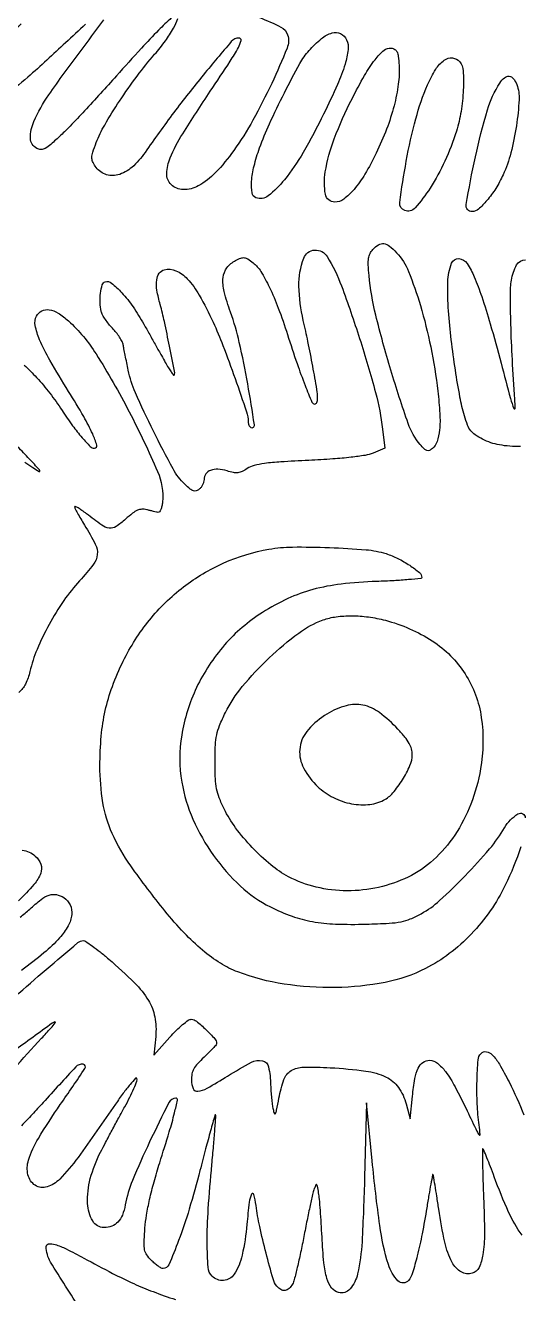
# Model space of a CAD drawing. Header units: inches. Extents: x 0 to 5940, y 0 to 4205.
# Drawn here: x 5427 to 5438.24, y 742.42 to 771.26 of the extents above; entities that cross this region are included whole.
import ezdxf

# ---------------------------------------------------------------- set-up
doc = ezdxf.new("R2010")
doc.units = ezdxf.units.IN
doc.header["$LTSCALE"] = 50
doc.header["$MEASUREMENT"] = 0

# ---------------------------------------------------------------- blocks, each defined once
blk = doc.blocks.new('JACZ-COO-GE-001-CAR-LOGO-R00')
at = {"color": 8}
for points in [[(4982.15, 3005.38, -0.023153), (4988.96, 3002.36, -0.202713), (4991.06, 2999.9, -0.175348), (4990.89, 2995.66, -0.012193), (4986.03, 2984.52, -0.018248), (4980.07, 2972.85, -0.027517), (4973.97, 2963.2, -0.035376), (4968.22, 2956.22, -0.07858), (4962.76, 2952.04, -0.126217), (4957.99, 2950.84, -0.197528), (4954.14, 2952.45, -0.207946), (4952.77, 2955.94, -0.091018), (4953.86, 2960.89, -0.040715), (4957.83, 2968.55, -0.007358), (4966.56, 2982.02, 0.002451), (4972.86, 2991.52, 0.021171), (4975.46, 2995.89, 0.068054), (4976.3, 2998.1, 0.48136), (4975.68, 2998.88, 0.21943), (4973.2, 2997.74, 0.004748), (4964.42, 2987.26, 0.010835), (4955.01, 2975.28, 0.010045), (4945.88, 2962.61, -0.060635), (4941.7, 2957.9, -0.114817), (4937.26, 2955.5, -0.160862), (4933.22, 2955.71, -0.156203), (4930.04, 2958.28, -0.049594), (4929.25, 2959.79, -0.108793), (4929.04, 2961.08, -0.067273), (4929.34, 2962.7, -0.010698), (4930.43, 2965.75, -0.041126), (4933.09, 2971.32, -0.014117), (4937.81, 2978.92, -0.014187), (4943.38, 2986.85, -0.018716), (4948.92, 2993.73, 0.020651), (4952.32, 2997.98, 0.03055), (4954.9, 3001.99, 0.037924), (4956.31, 3005.04, 0.523798)], [(4954.2, 3005.27, 0.009142), (4950.18, 3001.38, 0.01081), (4944.71, 2995.64, 0.003449), (4936.82, 2986.88, -0.00337), (4931.82, 2981.32, -0.003292), (4926.7, 2975.79, -0.003243), (4922.15, 2970.99, -0.012348), (4919.22, 2968.09, -0.008496), (4916.02, 2965.18, -0.054336), (4914.24, 2963.92, -0.120526), (4912.9, 2963.56, -0.129779), (4911.58, 2963.87, -0.271378), (4909.58, 2967.14, -0.110252), (4910.66, 2972.45, -0.046491), (4915.38, 2980.84, -0.009677), (4925.28, 2994.55, 0.001211), (4932.85, 3004.68, 0.009188)], [(4927.04, 3003.33, 0.002324), (4920.71, 2997.39, -0.008727), (4908.75, 2986.47, -0.03434), (4900.83, 2980.4, -0.06008), (4895.15, 2977.55, -0.195658), (4891.02, 2977.72, -0.2658), (4889.11, 2980.37, -0.164417), (4889.98, 2984.22, -0.047818), (4894.84, 2990.7, -0.00616), (4906.68, 3003.38, 0.002415)], [(5064.82, 2869.43, -0.047329), (5058.19, 2869.93, -0.076619), (5052.85, 2871.72, -0.029784), (5050.51, 2873.1, -0.079517), (5049.09, 2874.43, -0.072524), (5048.09, 2876.2, -0.021824), (5047.1, 2879.14, -0.024077), (5045.68, 2885.1, -0.008706), (5044.22, 2893.69, -0.008573), (5042.94, 2903.22, -0.009754), (5042.05, 2912.38, -0.02651), (5041.83, 2921.59, -0.086633), (5043.04, 2927.54, -0.326907), (5045.29, 2928.97, -0.235068), (5047.96, 2927.41, -0.04536), (5050.21, 2923.18, -0.017686), (5052.57, 2916.97, -0.01273), (5055.28, 2908.31, -0.004611), (5058.69, 2895.88, 0.001086), (5061.7, 2884.6, 0.025355), (5062.72, 2881.45, 0.815149), (5063.12, 2881.52, 0.028518), (5063.07, 2884.38, -0.004602), (5062.28, 2896.94, -0.006325), (5061.81, 2908.25, -0.005902), (5061.65, 2917.52, -0.038518), (5061.99, 2922.17, -0.089709), (5063.63, 2926.99, -0.28723), (5066.47, 2928.56, -0.214031)], [(4907.79, 2864.46, 0.009246), (4910.29, 2862.8, 0.004214), (4912.36, 2861.51, 0.586426), (4912.57, 2861.62, 0.189115), (4912.4, 2862.06, 0.001018), (4909.21, 2865.49, 0.004228), (4905.51, 2869.37, 0.002647)], [(4907.56, 2895.22, -0.022485), (4911.53, 2891.27, -0.021148), (4915.69, 2886.33, -0.018971), (4919.58, 2880.88, 0.011425), (4922.93, 2876.02, 0.020351), (4925.95, 2872.2, 0.018682), (4928.49, 2869.45, 0.199394), (4929.87, 2868.88, 0.497212), (4930.59, 2869.84, 0.038273), (4929.29, 2873.39, 0.024445), (4926.45, 2878.9, 0.007647), (4921.66, 2886.88, -0.008226), (4915.73, 2896.76, -0.030444), (4912.49, 2903.27, -0.049777), (4911.08, 2907.8, -0.175272), (4911.51, 2910.77, -0.154298), (4913.18, 2912.4, -0.155818), (4915.47, 2912.76, -0.102296), (4918.33, 2911.7, -0.043948), (4921.6, 2909.23, -0.069486), (4930.38, 2898.75, -0.020031), (4940.88, 2880.36, -0.017059), (4949.85, 2861.51, -0.127013), (4951.4, 2851.79, -0.028527), (4951.2, 2850.49, -0.046098), (4950.87, 2849.43, -0.05973), (4950.47, 2848.72, -0.283995), (4950.05, 2848.55, -0.011466), (4949.49, 2848.66, -0.002626), (4948.56, 2848.87, -0.002714), (4947.48, 2849.12, -0.002642), (4946.4, 2849.39, 0.074703), (4944.87, 2849.53, 0.092405), (4943.49, 2849.2, 0.061592), (4941.92, 2848.25, 0.016934), (4939.72, 2846.4, -0.038641), (4936.68, 2844.05, -0.181252), (4934.56, 2843.57, -0.119526), (4932.15, 2844.52, -0.012989), (4927.32, 2848.11, 0.011245), (4925.88, 2849.18, 0.021531), (4924.67, 2849.97, 0.022814), (4923.77, 2850.45, 0.550616), (4923.57, 2850.32, 0.119062), (4923.68, 2849.85, 0.005063), (4924.49, 2848.31, 0.008445), (4925.51, 2846.51, 0.005887), (4926.71, 2844.5, -0.019646), (4930.12, 2838.43, -0.14113), (4930.75, 2835.17, -0.143951), (4929.55, 2832.1, -0.020713), (4925.16, 2826.9, 0.035031), (4920.14, 2820.6, 0.025592), (4915.46, 2812.98, 0.025936), (4911.67, 2805.11, 0.042851), (4909.42, 2798.1, -0.059895), (4908.01, 2794.15, -0.106612), (4905.85, 2791.48, -0.07751)], [(5064.95, 2742.49, -0.031798), (5060.05, 2730.38, -0.040063), (5055.3, 2722.26, -0.03878), (5049.28, 2714.91, -0.039438), (5042.31, 2708.69, -0.045117), (5034.74, 2703.95, -0.069669), (5022.02, 2699.59, -0.043277), (5006.3, 2697.95, -0.042182), (4989.96, 2699.04, -0.053126), (4975.29, 2702.89, -0.049934), (4969.8, 2705.63, -0.033683), (4964.14, 2709.76, -0.029138), (4958.27, 2715.29, -0.019267), (4952.18, 2722.25, -0.015413), (4941.39, 2736.48, -0.049306), (4935.48, 2746.81, -0.064111), (4932.54, 2756.53, -0.041712), (4931.59, 2768.23, -0.021638), (4932.01, 2777.65, -0.032795), (4933.27, 2785.74, -0.033998), (4935.53, 2793.39, -0.025784), (4938.99, 2801.42, -0.055126), (4947.29, 2814.42, -0.059314), (4958.06, 2824.93, -0.060113), (4970.86, 2832.52, -0.059348), (4985.14, 2836.88, -0.0423), (4992.58, 2837.57, -0.011719), (5004.31, 2837.4, -0.010964), (5015.92, 2836.7, -0.055594), (5022.27, 2835.46, -0.040284), (5025.97, 2833.96, -0.030758), (5029.75, 2831.77, -0.026169), (5032.85, 2829.46, -0.223081), (5033.57, 2827.93, -0.384987), (5033.28, 2827.6, -0.002832), (5029.38, 2827.23, -0.00843), (5024.78, 2826.9, -0.005079), (5019.32, 2826.65, 0.019733), (5008.01, 2825.8, 0.037687), (4999.06, 2824.08, 0.042093), (4991.15, 2821.2, 0.032508), (4983.08, 2816.81, 0.072576), (4971.06, 2806.52, 0.068678), (4962.22, 2793.03, 0.070258), (4957.5, 2777.96, 0.082805), (4957.54, 2763.03, 0.062162), (4961.07, 2751.27, 0.050386), (4967.59, 2739.81, 0.051227), (4976.11, 2730.08, 0.071338), (4985.6, 2723.5, 0.029892), (4992.46, 2720.56, 0.041653), (4998.91, 2718.84, 0.035969), (5006.24, 2718.06, 0.015987), (5015.96, 2718.04, 0.005751), (5023.22, 2718.34, 0.033493), (5027.02, 2718.8, 0.052163), (5029.95, 2719.68, 0.027152), (5033.39, 2721.34, 0.058356), (5039.21, 2725.5, 0.015944), (5047.33, 2733.36, 0.016584), (5055.07, 2741.88, 0.043731), (5059.83, 2748.61, -0.119875), (5064.06, 2752.99, -0.587102), (5066.39, 2751.72, -0.083547)], [(4906.31, 2720.26, 0.028493), (4909.34, 2722.77, -0.022336), (4912.93, 2725.84, -0.08362), (4915.53, 2727.24, -0.13145), (4917.79, 2727.39, -0.096517), (4920.12, 2726.44, -0.137921), (4922.14, 2724.11, -0.136902), (4922.67, 2721.07, -0.103066), (4921.53, 2717.49, -0.054875), (4918.82, 2713.71, -0.036515), (4913.86, 2708.93, -0.016489), (4906.72, 2703.39, -0.016438)], [(4906.98, 2741.52, -0.138603), (4911.09, 2739.61, -0.132606), (4912.85, 2737.02, -0.174904), (4912.82, 2734.18, -0.089897), (4910.68, 2730.6, -0.019885), (4905.75, 2725.39, 0.009522)], [(5065.35, 2619.44, -0.048728), (5061.11, 2626.8, -0.017909), (5056.56, 2637.9, 0.002965), (5055.34, 2641.16, 0.004467), (5054.23, 2643.99, 0.001859), (5053.25, 2646.4, 0.099071), (5052.97, 2646.81, 0.670972), (5052.79, 2646.73, 0.001328), (5052.83, 2642.45, 0.004725), (5052.95, 2637.39, 0.0027), (5053.17, 2631.29, -0.009272), (5053.45, 2620.02, -0.039077), (5052.96, 2613.28, -0.07406), (5051.72, 2609.26, -0.207184), (5049.55, 2607.37, -0.217642), (5046.06, 2607.8, -0.135955), (5043.21, 2610.85, -0.065545), (5040.9, 2617.19, -0.017925), (5038.96, 2627.68, 0.001846), (5038.34, 2631.8, 0.002952), (5037.77, 2635.31, 0.000606), (5037.25, 2638.4, 0.149548), (5037.12, 2638.65, 0.609791), (5037, 2638.61, 0.000958), (5036.44, 2635.67, 0.004353), (5035.83, 2632.26, 0.00253), (5035.16, 2628.15, -0.008567), (5033.7, 2619.89, -0.013809), (5032.15, 2612.93, -0.013147), (5030.62, 2607.49, -0.097452), (5029.35, 2605.13, -0.447343), (5026.04, 2604.99, -0.119592), (5022.99, 2610.15, -0.039375), (5020.28, 2622.52, -0.009985), (5017.87, 2642.97), (5016.07, 2661.38), (5015.45, 2637.88, -0.00645), (5014.64, 2617.35, -0.042456), (5013.23, 2607.17, -0.122901), (5010.84, 2602.42, -0.28365), (5007.18, 2601.26, -0.174271), (5005.02, 2602.71, -0.086908), (5003.54, 2605.7, -0.047624), (5002.56, 2610.71, -0.01255), (5001.96, 2618.88, 0.003379), (5001.73, 2623.16, 0.003642), (5001.45, 2627.32, 0.003442), (5001.15, 2630.89, 0.017402), (5000.9, 2632.88, 0.005159), (5000.55, 2634.97, 0.155846), (5000.3, 2635.43, 0.514866), (5000.02, 2635.38, 0.019569), (4999.52, 2634.22, 0.034509), (4999.09, 2632.79, 0.002685), (4998.21, 2628.88, 0.003657), (4997.23, 2624.2, 0.002786), (4996.21, 2619.05, -0.00489), (4995.18, 2613.92, -0.006424), (4994.13, 2609.25, -0.004804), (4993.16, 2605.37, -0.059544), (4992.61, 2603.96, -0.082385), (4991.54, 2602.57, -0.154152), (4990.28, 2601.96, -0.162244), (4988.94, 2602.21, -0.093651), (4987.66, 2603.27, -0.105017), (4986.45, 2605.58, -0.005383), (4984.23, 2613.8, -0.009477), (4982.22, 2622.25, -0.020073), (4981.05, 2628.88, 0.030976), (4980.35, 2632.39, 0.696951), (4979.63, 2632.46, 0.083164), (4978.9, 2629.94, 0.006326), (4978.16, 2622.88, -0.030245), (4976.67, 2613.13, -0.094939), (4974.09, 2607.06, -0.227978), (4970.79, 2605.11, -0.220651), (4967.14, 2606.45, -0.181001), (4965.86, 2609.27, -0.016714), (4965.58, 2617.08, -0.017104), (4965.92, 2627.72, -0.007448), (4967.06, 2641.81, 0.002144), (4967.61, 2647.75, 0.003476), (4968.01, 2652.8, 0.000629), (4968.33, 2657.25, 0.217408), (4968.22, 2657.56, 0.572741), (4968.04, 2657.52, 0.000546), (4966.64, 2652.53, 0.003418), (4965.08, 2646.83, 0.00201), (4963.29, 2639.99, -0.009796), (4959.88, 2627.73, -0.017213), (4956.52, 2617.76, -0.012104), (4953.41, 2610.08, -0.29912), (4951.59, 2608.88, -0.129978), (4951, 2609.03, -0.023507), (4950.04, 2609.64, -0.023933), (4948.96, 2610.48, -0.019668), (4947.89, 2611.47, -0.044163), (4946.42, 2613.23, -0.103577), (4945.75, 2614.79, -0.059576), (4945.58, 2616.99, -0.007611), (4945.85, 2621.72, -0.024336), (4946.35, 2625.8, -0.013104), (4947.34, 2630.77, -0.011811), (4948.74, 2636.37, -0.009219), (4950.52, 2642.38, 0.002988), (4953.56, 2652.18, 0.011991), (4955.23, 2658.23, 0.010817), (4956.16, 2662.28, 0.475036), (4955.67, 2662.88, 0.283422), (4953.43, 2661.5, 0.005698), (4947.33, 2649.01, 0.012742), (4941.91, 2636.8, 0.051955), (4939.6, 2629.03, -0.047819), (4938.69, 2625.84, -0.094553), (4937.28, 2623.63, -0.113569), (4935.36, 2622.33, -0.091642), (4932.9, 2621.88, -0.26948), (4929.29, 2623.98, -0.11837), (4927.69, 2629.49, -0.07735), (4928.54, 2637.37, -0.052857), (4931.79, 2645.78, -0.002889), (4933.39, 2648.86, -0.001471), (4935.43, 2652.72, -0.001461), (4937.57, 2656.68, -0.002189), (4939.45, 2660.12, 0.009939), (4941.07, 2663.18, 0.014286), (4942.36, 2665.95, 0.010003), (4943.31, 2668.28, 0.174309), (4943.33, 2669.09, 0.56934), (4942.9, 2669.18, 0.01219), (4941.16, 2667.21, 0.015718), (4938.99, 2664.48, 0.008517), (4936.5, 2660.99, -0.004357), (4924.64, 2644.12, -0.039384), (4918.84, 2637.23, -0.121057), (4914.82, 2634.76, -0.226299), (4911.11, 2635.26, -0.193372), (4908.79, 2638.59, -0.132575), (4908.96, 2643.26, -0.062176), (4912.07, 2650.13, -0.014277), (4919.03, 2660.83, 0.004417), (4926.85, 2672.33, 0.560326), (4926.25, 2673.63, 0.239079), (4923.92, 2672.77, 0.00339), (4913.57, 2661.47, -0.004451), (4910.1, 2657.7, -0.005074), (4906.72, 2654.15, -0.004617)], [(4904.26, 2672.08, -0.008904), (4913.07, 2681.85, 0.004142), (4916.09, 2685.14, 0.030027), (4917.43, 2686.81, 0.689732), (4917.27, 2687.05, 0.102478), (4916.48, 2686.68, -0.004565), (4904.08, 2677.67, -0.018666)], [(4904.69, 2695.04, -0.006082), (4914.53, 2703.64, -0.001684), (4924.58, 2712.17, -0.166468), (4926.29, 2712.83, -0.159764), (4927.05, 2712.61, -0.008208), (4929.17, 2711.13, -0.012381), (4931.65, 2709.24, -0.008611), (4934.36, 2706.99, -0.017009), (4942.57, 2699.43, -0.061491), (4946.96, 2693.87, -0.090363), (4948.97, 2688.63, -0.069214), (4949.27, 2682.48), (4948.72, 2676.46), (4953.73, 2682.17, -0.016631), (4955.78, 2684.36, -0.021849), (4957.8, 2686.2, -0.020058), (4959.57, 2687.57, -0.155388), (4960.55, 2687.88, -0.174398), (4962.15, 2687.3, -0.018402), (4965.17, 2684.62, -0.017976), (4967.98, 2681.72, -0.185758), (4968.57, 2680.19, -0.182134), (4968.43, 2679.81, -0.006823), (4967.39, 2678.67, -0.011558), (4966.1, 2677.34, -0.007789), (4964.57, 2675.88, 0.020289), (4962.5, 2673.81, 0.06147), (4961.35, 2672.19, 0.077429), (4960.76, 2670.57, 0.047411), (4960.57, 2668.53, 0.105682), (4961.13, 2665.9, 0.328126), (4962.62, 2665.05, 0.100398), (4965.56, 2666.02, 0.009667), (4972.05, 2669.9, -0.017006), (4979.58, 2674.25, -0.175733), (4983.07, 2674.74, -0.297999), (4985.02, 2672.79, -0.045192), (4985.69, 2667.05, 0.010441), (4985.78, 2665.04, 0.008192), (4985.96, 2662.87, 0.008296), (4986.2, 2660.85, 0.020087), (4986.46, 2659.38, 0.037141), (4986.86, 2658.02, 0.645175), (4987.2, 2658, 0.072932), (4987.58, 2659.06, 0.00325), (4988.31, 2662.88, -0.039228), (4989.91, 2668.84, -0.17526), (4992.18, 2671.6, -0.130622), (4996.09, 2672.71, -0.018254), (5004.57, 2672.54, -0.018488), (5015.82, 2671.49, -0.078999), (5022.26, 2669.59, -0.127819), (5026.16, 2666.3, -0.087739), (5028.65, 2661.05), (5029.93, 2656.38), (5030.63, 2663.48, -0.017829), (5031.39, 2669.07, -0.068456), (5032.45, 2672.41, -0.127894), (5033.96, 2674.21, -0.155747), (5036.05, 2674.88, -0.172326), (5038.51, 2674, -0.062429), (5041.11, 2671.29, -0.037958), (5044.12, 2666.52, -0.011291), (5047.98, 2658.82, 0.001191), (5051.04, 2652.38, 0.064611), (5051.78, 2651.25, 0.732372), (5052.1, 2651.39, 0.011289), (5051.76, 2654.38, -0.023127), (5051.15, 2661.03, -0.017569), (5051.09, 2668.34, -0.011504), (5051.41, 2675.02, -0.180266), (5052.35, 2677.06, -0.240043), (5054.05, 2677.61, -0.160719), (5055.9, 2676.65, -0.063367), (5058.16, 2673.69, -0.013725), (5061.23, 2668.02, -0.021946), (5065.95, 2657.56, -0.022954)], [(4925.59, 2595.65, -0.005939), (4915.95, 2610.95, -0.138383), (4914.57, 2615.85, -0.384385), (4915.34, 2616.71, -0.100279), (4917.36, 2616.51, -0.040571), (4920.9, 2615.1, -0.009916), (4926.49, 2612.2, 0.005134), (4935.61, 2607.36, 0.013334), (4942.3, 2604.11, 0.015912), (4948.44, 2601.57, 0.010778), (4955.57, 2599.05, 0.015941)]]:
    blk.add_lwpolyline(points, format="xyb", dxfattribs=at)
for points in [[(5009.76, 2998.35, -0.138063), (5010.25, 2995.22, -0.044694), (5009.26, 2990.6, -0.029444), (5006.84, 2984.14, -0.009275), (5002.48, 2974.79, -0.017327), (4995.98, 2962.6, -0.039052), (4990.06, 2953.97, -0.054296), (4984.91, 2948.86, -0.266035), (4981.02, 2948.26, -0.270667), (4979.79, 2949.8, -0.055208), (4979.65, 2953.42, -0.042903), (4980.44, 2958.33, -0.024574), (4982.18, 2964.07, -0.021962), (4985.29, 2971.69, -0.009667), (4990.04, 2981.5, -0.00783), (4994.93, 2990.78, -0.056557), (4997.84, 2994.9, -0.038063), (5001.77, 2998.7, -0.102862), (5005.18, 3000.5, -0.183028), (5007.86, 3000.29, -0.176973)], [(5026.37, 2990.24, -0.047991), (5026.14, 2984.28, -0.030184), (5024.79, 2977.43, -0.0274), (5022.43, 2970.02, -0.022274), (5019.12, 2962.38, -0.020878), (5015.56, 2955.78, -0.040917), (5012.1, 2950.92, -0.053673), (5008.88, 2947.84, -0.165508), (5006.06, 2946.88, -0.362153), (5003.05, 2949.39, -0.086405), (5002.99, 2956.43, -0.050829), (5005.85, 2966.97, -0.025228), (5011.48, 2979.65, -0.013135), (5015.45, 2987.02, -0.034421), (5018.78, 2992.02, -0.048692), (5021.61, 2995.02, -0.218247), (5023.87, 2995.69, -0.095862), (5025.03, 2995.29, -0.155622), (5025.73, 2994.52, -0.079961), (5026.13, 2993.1, -0.013117)], [(5045.59, 2991.36, -0.160701), (5046.7, 2988.51, -0.025707), (5046.73, 2982.45, -0.028477), (5046.01, 2975.62, -0.034863), (5044.54, 2969.38, -0.032244), (5040.9, 2959.86, -0.036554), (5036.2, 2951.3, -0.036497), (5031.45, 2945.04, -0.306329), (5028.19, 2944.19, -0.355055), (5026.61, 2946.79, -0.011362), (5028.66, 2959.82, -0.020467), (5031.69, 2973.33, -0.036738), (5035.42, 2984.07, -0.037616), (5038, 2988.98, -0.09787), (5040.72, 2991.88, -0.181725), (5043.3, 2992.57, -0.197817)], [(5063.67, 2984.13, -0.105429), (5064.42, 2979.35, -0.023747), (5063.57, 2971.11, -0.025573), (5061.81, 2962.45, -0.044925), (5059.36, 2955.57, -0.031113), (5057.01, 2951.21, -0.036172), (5054.24, 2947.41, -0.037923), (5051.53, 2944.64, -0.181549), (5049.49, 2943.88, -0.464918), (5047.63, 2946.08, -0.010836), (5050.56, 2961.19, -0.018402), (5054.37, 2976.09, -0.073415), (5058.32, 2984.61, -0.071124), (5059.8, 2986.3, -0.202011), (5061.26, 2986.77, -0.207133), (5062.59, 2986.04, -0.074645)], [(5003.59, 2929.63, -0.048907), (5008.13, 2920.3, -0.011088), (5013.89, 2903.63, -0.011689), (5018.93, 2886.53, -0.037761), (5021.15, 2874.9), (5021.83, 2868.88), (5018.15, 2867.35, -0.05738), (5015.62, 2866.62, -0.013318), (5011.23, 2866, -0.011309), (5005.36, 2865.47, -0.00532), (4997.77, 2865.03, 0.003848), (4988.88, 2864.55, 0.017813), (4983.76, 2864.04, 0.030879), (4980.46, 2863.39, 0.080976), (4978.26, 2862.41, -0.03379), (4976.63, 2861.49, -0.082973), (4975.31, 2861.12, -0.076943), (4973.88, 2861.17, -0.02611), (4971.86, 2861.68, 0.057596), (4968.99, 2862.21, 0.106419), (4966.65, 2861.87, 0.148114), (4965.14, 2860.73, 0.157838), (4964.57, 2858.97, -0.070015), (4964.46, 2858.17, -0.044594), (4964.12, 2857.29, -0.044054), (4963.62, 2856.47, -0.061102), (4963.03, 2855.85, -0.095323), (4962.1, 2855.34, -0.164599), (4961.22, 2855.35, -0.089769), (4960.17, 2855.95, -0.016477), (4958.49, 2857.46, -0.077308), (4954.76, 2862.33, -0.009473), (4948.55, 2874.29, -0.010776), (4942.83, 2886.48, -0.054696), (4940.56, 2893.62, -0.000303), (4940.08, 2895.99, -0.000309), (4939.61, 2898.34, -0.0003), (4939.21, 2900.39, -0.001285), (4938.97, 2901.61, 0.070949), (4938.6, 2902.67, 0.024968), (4937.79, 2904.08, 0.024201), (4936.74, 2905.55, 0.026064), (4935.57, 2906.88, -0.025096), (4934.39, 2908.21, -0.022329), (4933.3, 2909.71, -0.022951), (4932.44, 2911.15, -0.061747), (4932.01, 2912.26, -0.054723), (4931.64, 2914.97, -0.039174), (4931.79, 2918.04, -0.036581), (4932.34, 2920.68, -0.249579), (4933.23, 2921.6, -0.256676), (4935.26, 2921.22, -0.035134), (4938.52, 2918.14, -0.033835), (4942.09, 2913.67, -0.024241), (4945.48, 2908.23, 0.000111), (4947.35, 2904.91, 0.000096), (4949.3, 2901.41, 0.000096), (4951.08, 2898.24, 0.000279), (4952.31, 2896.05, 0.008677), (4953.27, 2894.41, 0.014967), (4954.13, 2893.09, 0.009081), (4954.86, 2892.07, 0.456527), (4955.08, 2892.06, 0.248956), (4955.29, 2892.73, 0.000894), (4953.64, 2901.19, 0.004982), (4952.02, 2909.01, 0.014333), (4950.69, 2914.38, -0.025525), (4949.67, 2918.94, -0.071302), (4949.58, 2922.21, -0.121731), (4950.38, 2924.33, -0.183252), (4951.98, 2925.44, -0.166242), (4955.68, 2925.13, -0.102485), (4959.28, 2922.58, -0.059761), (4963.06, 2917.38, -0.018831), (4967.45, 2908.81, -0.017448), (4970.57, 2901.43, -0.006698), (4974.42, 2890.96, -0.003591), (4978.05, 2880.4, -0.081235), (4978.57, 2877.23, 0.058273), (4978.63, 2876.72, 0.050386), (4978.81, 2876.21, 0.052976), (4979.06, 2875.78, 0.093096), (4979.37, 2875.5, 0.638652), (4980.54, 2876.27, 0.006242), (4978.42, 2889.25, 0.012684), (4975.76, 2902.43, 0.030279), (4972.96, 2912, -0.024943), (4970.95, 2918.57, -0.086586), (4970.63, 2922.98, -0.138239), (4971.84, 2926.08, -0.111629), (4974.59, 2928.39, -0.029636), (4976.27, 2929.13, -0.122971), (4977.36, 2929.26, -0.111904), (4978.44, 2928.86, -0.022522), (4980.12, 2927.66, -0.088211), (4982.57, 2924.92, -0.026494), (4985.26, 2919.98, -0.022135), (4988.1, 2913.31, -0.011946), (4991.02, 2904.88, 0.004951), (4994.07, 2895.69, 0.011034), (4996.61, 2888.77, 0.006056), (4998.76, 2883.47, 0.301831), (4999.66, 2882.88, 0.184614), (5000.01, 2883.01, 0.09037), (5000.3, 2883.39, 0.070191), (5000.5, 2883.96, 0.050177), (5000.57, 2884.63, 0.041524), (5000.33, 2887.52, 0.003561), (4999.04, 2894.84, 0.005176), (4997.52, 2902.66, 0.007986), (4996.04, 2909.38, -0.05336), (4994.65, 2920.23, -0.094655), (4996.16, 2929.09, -0.295348), (4999.64, 2931.68, -0.278265)], [(5025.61, 2930.83, -0.092689), (5029.36, 2924.94, -0.023165), (5033.13, 2914.13, -0.022556), (5036.4, 2900.99, -0.019551), (5038.66, 2886.97, -0.01521), (5039.3, 2879.85, -0.038609), (5039.21, 2874.66, -0.055631), (5038.44, 2870.99, -0.141226), (5036.93, 2868.76, -0.070815), (5035.99, 2868.19, -0.186457), (5035.22, 2868.15, -0.114268), (5034.38, 2868.68, -0.01948), (5033.08, 2870.07, -0.094322), (5029.28, 2876.67, -0.010062), (5023.79, 2893.59, -0.013187), (5018.99, 2911.1, -0.036885), (5016.87, 2923.64, -0.011878), (5016.63, 2927.02, -0.048059), (5016.73, 2929.09, -0.07657), (5017.19, 2930.57, -0.07112), (5018.08, 2931.89, -0.071464), (5019.87, 2933.38, -0.174082), (5021.53, 2933.72, -0.134396), (5023.32, 2932.95, -0.036391)], [(5022.03, 2814.35, -0.080107), (5036.92, 2807.79, -0.107086), (5047.3, 2797.36, -0.106886), (5052.45, 2783.54, -0.079567), (5052.2, 2767.23, -0.048198), (5049.1, 2756.04, -0.055868), (5044.02, 2746.24, -0.05993), (5037.27, 2738.39, -0.072941), (5029.25, 2732.95, -0.057657), (5019.89, 2729.69, -0.055869), (5009.93, 2728.61, -0.056916), (5000.16, 2729.76, -0.064813), (4991.35, 2733.08, -0.050658), (4985.75, 2736.83, -0.029602), (4979.85, 2742.34, -0.029478), (4974.59, 2748.58, -0.04652), (4970.94, 2754.54, -0.021171), (4969.39, 2758.07, -0.045328), (4968.56, 2760.92, -0.037273), (4968.18, 2764.21, -0.01039), (4968.07, 2769.4, -0.010629), (4968.18, 2774.75, -0.040955), (4968.6, 2778.04, -0.046411), (4969.51, 2781.02, -0.016429), (4971.35, 2785.09, -0.059403), (4976.69, 2793.31, -0.029285), (4985.24, 2802.42, -0.029069), (4994.57, 2810.29, -0.075111), (5002.31, 2814.45, -0.052526), (5006.47, 2815.46, -0.034536), (5011.38, 2815.77, -0.032297), (5016.69, 2815.4, -0.030116)], [(5003.53, 2784.63, 0.077575), (4997.63, 2779.75, 0.142514), (4995, 2774.16, 0.148868), (4995.82, 2768.2, 0.087399), (4999.97, 2762.24, 0.071058), (5004.87, 2758.54, 0.070271), (5010.63, 2756.35, 0.074667), (5016.44, 2755.91, 0.101177), (5021.49, 2757.34, 0.095888), (5024.39, 2759.63, 0.037319), (5027.45, 2763.76, 0.03717), (5029.84, 2768.27, 0.103707), (5030.57, 2771.76, 0.069067), (5030.32, 2773.56, 0.059506), (5029.58, 2775.32, 0.04327), (5028.23, 2777.31, 0.01637), (5026.02, 2779.83, 0.043677), (5020.16, 2785.09, 0.108953), (5014.95, 2787.46, 0.123176), (5009.64, 2787.28, 0.064362)]]:
    blk.add_lwpolyline(points, format="xyb", close=True, dxfattribs=at)

msp = doc.modelspace()

# ---------------------------------------------------------------- block references
at = {"xscale": 0.07174195398747743, "yscale": 0.07174195398747743, "zscale": 0.07174195398747743}
msp.add_blockref('JACZ-COO-GE-001-CAR-LOGO-R00', (5074.895, 555.821), dxfattribs=at)

doc.saveas('drawing.dxf')
